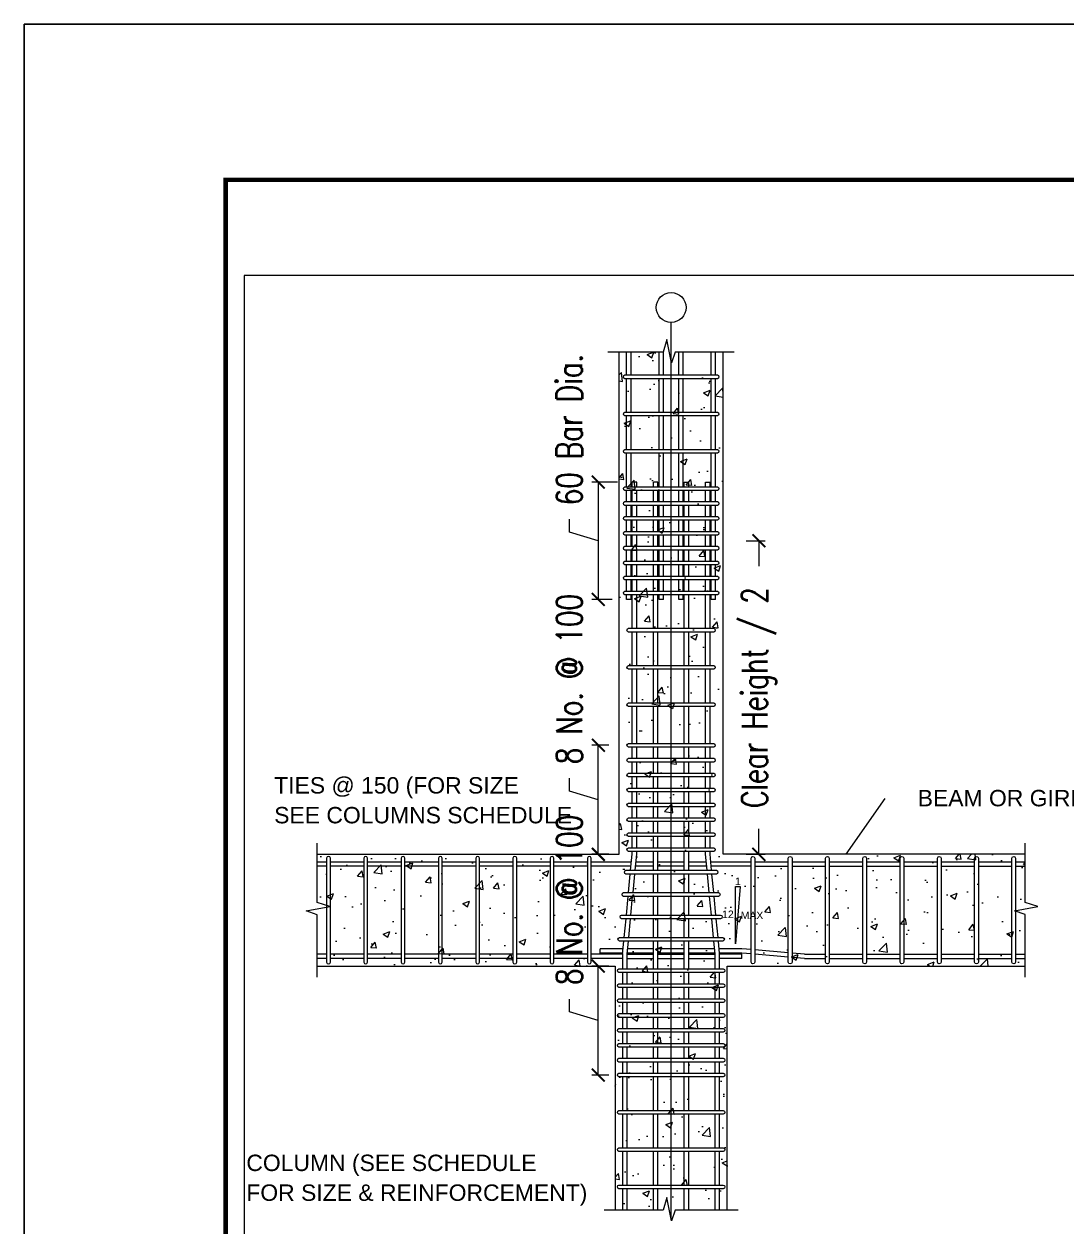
# Model space of a CAD drawing. Extents: x 166525 to 167198, y 178739 to 179747.
# Drawn here: x 167044.8 to 167052.91, y 179472.4 to 179481.76 of the extents above; entities that cross this region are included whole.
import ezdxf

# ---------------------------------------------------------------- set-up
doc = ezdxf.new("R2010")
doc.units = 0
doc.header["$MEASUREMENT"] = 0
doc.layers.get('0').update_dxf_attribs({"linetype": 'CONTINUOUS'})
doc.layers.get('DEFPOINTS').update_dxf_attribs({"linetype": 'CONTINUOUS'})
doc.layers.add('BEAM', color=6, linetype='CONTINUOUS', lineweight=13)
doc.layers.add('COVER', color=7, linetype='CONTINUOUS')
doc.layers.add('MHATCH', color=8, linetype='CONTINUOUS')
doc.styles.add('ARIAL', font='arial.ttf')
doc.styles.add('DIM', font='simplex.shx', dxfattribs={"width": 0.75})
doc.dimstyles.new('MUTASIM', dxfattribs={"dimscale": 0.9995, "dimtxt": 0.2, "dimasz": 0.1, "dimexe": 0.05, "dimexo": 0.12, "dimgap": 0.05, "dimtad": 0, "dimzin": 0, "dimdsep": 46, "dimtxsty": 'DIM', "dimblk": 'ARCHTICK', "dimcen": 0.09, "dimclrd": 35, "dimclre": 33, "dimclrt": 256, "dimazin": 0, "dimtfac": 1, "dimtofl": 0, "dimtmove": 1, "dimatfit": 3, "dimfxl": 0.18, "dimtolj": 1, "dimtzin": 0, "dimlwd": 13, "dimlwe": 9, "dimarcsym": 0})

# ---------------------------------------------------------------- blocks, each defined once
blk = doc.blocks.new('_ARCHTICK')
at = {"color": 0, "linetype": 'ByBlock', "const_width": 0.15}
blk.add_lwpolyline([(-0.5, -0.5), (0.5, 0.5)], dxfattribs=at)
blk = doc.blocks.new('*D1355')
at = {"layer": 'BEAM', "color": 33, "lineweight": 9, "transparency": 16777216}
for p, q in [((167049.3461, 179474.4303), (167049.2154, 179474.4303)), ((167049.3461, 179473.5824), (167049.2154, 179473.5824))]:
    blk.add_line(p, q, dxfattribs=at)
at = {"layer": 'BEAM', "color": 35, "lineweight": 13, "transparency": 16777216}
for p, q in [((167049.2653, 179473.5824), (167049.2653, 179474.4303)), ((167049.0405, 179474.0738), (167049.0405, 179474.1738)), ((167049.2653, 179474.0064), (167049.0405, 179474.0738))]:
    blk.add_line(p, q, dxfattribs=at)
at = {"layer": 'DEFPOINTS', "color": 0, "transparency": 16777216}
for p in [(167049.2653, 179474.4303), (167049.4661, 179474.4303), (167049.4661, 179473.5824)]:
    blk.add_point(p, dxfattribs=at)
at = {"layer": 'BEAM', "color": 35, "lineweight": 13, "transparency": 16777216, "xscale": 0.09995000000000001, "yscale": 0.09995000000000001, "zscale": 0.09995000000000001}
for p, rotation in [((167049.2653, 179474.4303), 90), ((167049.2653, 179473.5824), 270)]:
    blk.add_blockref('_ARCHTICK', p, dxfattribs=dict(at, rotation=rotation))
at = {"layer": 'BEAM', "transparency": 16777216, "insert": (167049.0405, 179474.9448), "char_height": 0.1999, "attachment_point": 5, "rotation": 90, "style": 'DIM'}
blk.add_mtext('\\A1;8 No. @ 100', dxfattribs=at)
blk = doc.blocks.new('*D1356')
at = {"layer": 'BEAM', "color": 33, "lineweight": 9, "transparency": 16777216}
for p, q in [((167049.3461, 179476.1473), (167049.2154, 179476.1473)), ((167049.3461, 179475.2994), (167049.2154, 179475.2994))]:
    blk.add_line(p, q, dxfattribs=at)
at = {"layer": 'BEAM', "color": 35, "lineweight": 13, "transparency": 16777216}
for p, q in [((167049.2653, 179475.2994), (167049.2653, 179476.1473)), ((167049.0405, 179475.7908), (167049.0405, 179475.8908)), ((167049.2653, 179475.7234), (167049.0405, 179475.7908))]:
    blk.add_line(p, q, dxfattribs=at)
at = {"layer": 'DEFPOINTS', "color": 0, "transparency": 16777216}
for p in [(167049.2653, 179476.1473), (167049.4661, 179476.1473), (167049.4661, 179475.2994)]:
    blk.add_point(p, dxfattribs=at)
at = {"layer": 'BEAM', "color": 35, "lineweight": 13, "transparency": 16777216, "xscale": 0.09995000000000001, "yscale": 0.09995000000000001, "zscale": 0.09995000000000001}
for p, rotation in [((167049.2653, 179476.1473), 90), ((167049.2653, 179475.2994), 270)]:
    blk.add_blockref('_ARCHTICK', p, dxfattribs=dict(at, rotation=rotation))
at = {"layer": 'BEAM', "transparency": 16777216, "insert": (167049.0405, 179476.6618), "char_height": 0.1999, "attachment_point": 5, "rotation": 90, "style": 'DIM'}
blk.add_mtext('\\A1;8 No. @ 100', dxfattribs=at)
blk = doc.blocks.new('*D1357')
at = {"layer": 'BEAM', "color": 33, "lineweight": 9, "transparency": 16777216}
for p, q in [((167050.4153, 179477.7376), (167050.5637, 179477.7376)), ((167050.4153, 179475.2994), (167050.5637, 179475.2994))]:
    blk.add_line(p, q, dxfattribs=at)
at = {"layer": 'BEAM', "color": 35, "lineweight": 13, "transparency": 16777216}
for p, q in [((167050.5137, 179477.7376), (167050.5137, 179477.5394)), ((167050.5137, 179475.2994), (167050.5137, 179475.4976))]:
    blk.add_line(p, q, dxfattribs=at)
at = {"layer": 'DEFPOINTS', "color": 0, "transparency": 16777216}
for p in [(167050.2954, 179477.7376), (167050.5137, 179477.7376), (167050.2954, 179475.2994)]:
    blk.add_point(p, dxfattribs=at)
at = {"layer": 'BEAM', "color": 35, "lineweight": 13, "transparency": 16777216, "xscale": 0.09995000000000001, "yscale": 0.09995000000000001, "zscale": 0.09995000000000001}
for p, rotation in [((167050.5137, 179477.7376), 90), ((167050.5137, 179475.2994), 270)]:
    blk.add_blockref('_ARCHTICK', p, dxfattribs=dict(at, rotation=rotation))
at = {"layer": 'BEAM', "transparency": 16777216, "insert": (167050.5137, 179476.5185), "char_height": 0.1999, "attachment_point": 5, "rotation": 90, "style": 'DIM'}
blk.add_mtext('\\A1;Clear Height / 2', dxfattribs=at)
blk = doc.blocks.new('*D1358')
at = {"layer": 'BEAM', "color": 33, "lineweight": 9, "transparency": 16777216}
for p, q in [((167049.4159, 179478.1937), (167049.2154, 179478.1937)), ((167049.3725, 179477.2819), (167049.2154, 179477.2819))]:
    blk.add_line(p, q, dxfattribs=at)
at = {"layer": 'BEAM', "color": 35, "lineweight": 13, "transparency": 16777216}
for p, q in [((167049.2653, 179478.1937), (167049.2653, 179477.2819)), ((167049.0405, 179477.8053), (167049.0405, 179477.9052)), ((167049.2653, 179477.7378), (167049.0405, 179477.8053))]:
    blk.add_line(p, q, dxfattribs=at)
at = {"layer": 'DEFPOINTS', "color": 0, "transparency": 16777216}
for p in [(167049.5359, 179478.1937), (167049.2653, 179477.2819), (167049.4924, 179477.2819)]:
    blk.add_point(p, dxfattribs=at)
at = {"layer": 'BEAM', "color": 35, "lineweight": 13, "transparency": 16777216, "xscale": 0.09995000000000001, "yscale": 0.09995000000000001, "zscale": 0.09995000000000001}
for p, rotation in [((167049.2653, 179478.1937), 90), ((167049.2653, 179477.2819), 270)]:
    blk.add_blockref('_ARCHTICK', p, dxfattribs=dict(at, rotation=rotation))
at = {"layer": 'BEAM', "transparency": 16777216, "insert": (167049.0405, 179478.6013), "char_height": 0.1999, "attachment_point": 5, "rotation": 90, "style": 'DIM'}
blk.add_mtext('\\A1;60 Bar Dia.', dxfattribs=at)

msp = doc.modelspace()

# ---------------------------------------------------------------- hatches: boundary and pattern name
at = {"layer": 'BEAM'}
h = msp.add_hatch(dxfattribs=at)
h.set_pattern_fill('AR-CONC', color=0, scale=0.002897, style=0)
h.set_pattern_definition([(50, (166959.72263, 179440.86547), (0.527809, -0.0461773), [0.05519, -0.6070894]), (355, (166959.7226, 179440.86547), (-0.1021023, 0.553512), [0.044152, -0.4856715]), (100.451, (166959.7666, 179440.8616), (0.4257086, 0.5073323), [0.0469042, -0.5159463]), (46.1842, (166959.7226, 179441.01265), (0.785346, -0.1218012), [0.082785, -0.910634]), (96.6356, (166959.7881, 179441.0025), (0.687786, 0.716819), [0.070356, -0.7739195]), (351.184, (166959.7226, 179441.01265), (0.687787, 0.716818), [0.066228, -0.728507]), (21, (166959.7962, 179440.97585), (0.439245, -0.2962745), [0.05519, -0.6070894]), (326, (166959.7962, 179440.97585), (0.1790473, 0.5336128), [0.044152, -0.4856715]), (71.4514, (166959.8328, 179440.95116), (0.618291, 0.2373395), [0.0469042, -0.5159463]), (37.5, (166959.72263, 179440.86547), (0.00894802, 0.24496525), [0, -0.4797846, 0, -0.4930302, 0, -0.4875112]), (7.5, (166959.72263, 179440.86547), (0.1935839, 0.29023415), [0, -0.2811008, 0, -0.4687466, 0, -0.18580615]), (327.5, (166959.55853, 179440.86547), (0.39282087, -0.0165968), [0, -0.1839665, 0, -0.5739754, 0, -0.7616213]), (317.5, (166959.48494, 179440.86547), (0.4291465, 0.0736633), [0, -0.2391564, 0, -0.3811786, 0, -0.5408615])])
h.paths.add_polyline_path([(167052.58385, 179475.29944), (167050.23562, 179475.29944), (167050.23562, 179479.2044), (167049.86301, 179479.2044), (167049.8332, 179479.12035), (167049.7988, 179479.30245), (167049.76898, 179479.2044), (167049.42758, 179479.2044), (167049.42758, 179475.29944), (167047.07935, 179475.29944), (167047.07935, 179474.92384), (167047.1774, 179474.89402), (167046.9953, 179474.85963), (167047.07935, 179474.82981), (167047.07935, 179474.43031), (167049.39703, 179474.43031), (167049.39703, 179472.53209), (167049.76898, 179472.53209), (167049.7988, 179472.63015), (167049.8332, 179472.44805), (167049.86301, 179472.53209), (167050.26617, 179472.53209), (167050.26617, 179474.43031), (167052.58385, 179474.43031), (167052.58385, 179474.83037), (167052.49981, 179474.86018), (167052.68191, 179474.89458), (167052.58385, 179474.92439)])

# ---------------------------------------------------------------- linework, layer by layer
at = {"layer": 'BEAM', "color": 0}
for p, q in [((167049.8316, 179472.45649), (167049.8316, 179479.43557)), ((167049.48552, 179479.02679), (167049.48552, 179479.2044)), ((167049.52029, 179479.02679), (167049.52029, 179479.2044)), ((167049.73793, 179479.02679), (167049.73793, 179479.2044)), ((167049.77269, 179479.02679), (167049.77269, 179479.2044)), ((167049.89051, 179479.02679), (167049.89051, 179479.2044)), ((167049.92527, 179479.02679), (167049.92527, 179479.2044)), ((167050.14291, 179479.02679), (167050.14291, 179479.2044)), ((167050.17768, 179479.02679), (167050.17768, 179479.2044)), ((167049.48552, 179478.73708), (167049.48552, 179478.99782)), ((167049.52029, 179478.73708), (167049.52029, 179478.99782)), ((167049.73793, 179478.73708), (167049.73793, 179478.99782)), ((167049.77269, 179478.73708), (167049.77269, 179478.99782)), ((167049.89051, 179478.73708), (167049.89051, 179478.99782)), ((167049.92527, 179478.73708), (167049.92527, 179478.99782)), ((167050.14291, 179478.73708), (167050.14291, 179478.99782)), ((167050.17768, 179478.73708), (167050.17768, 179478.99782)), ((167049.48552, 179478.44737), (167049.48552, 179478.70811)), ((167049.52029, 179478.44737), (167049.52029, 179478.70811)), ((167049.73793, 179478.44737), (167049.73793, 179478.70811)), ((167049.77269, 179478.44737), (167049.77269, 179478.70811)), ((167049.89051, 179478.44737), (167049.89051, 179478.70811)), ((167049.92527, 179478.44737), (167049.92527, 179478.70811)), ((167050.14291, 179478.44737), (167050.14291, 179478.70811)), ((167050.17768, 179478.44737), (167050.17768, 179478.70811)), ((167049.48552, 179478.15766), (167049.48552, 179478.4184)), ((167049.52029, 179478.15766), (167049.52029, 179478.4184)), ((167049.73793, 179478.15766), (167049.73793, 179478.4184)), ((167049.77269, 179478.15766), (167049.77269, 179478.4184)), ((167049.89051, 179478.15766), (167049.89051, 179478.4184)), ((167049.92527, 179478.15766), (167049.92527, 179478.4184)), ((167050.14291, 179478.15766), (167050.14291, 179478.4184)), ((167050.17768, 179478.15766), (167050.17768, 179478.4184)), ((167049.52898, 179478.15766), (167049.52898, 179478.1937)), ((167049.56375, 179478.1937), (167049.52898, 179478.1937)), ((167049.56375, 179478.15766), (167049.56375, 179478.1937)), ((167049.69447, 179478.15766), (167049.69447, 179478.1937)), ((167049.72924, 179478.1937), (167049.69447, 179478.1937)), ((167049.72924, 179478.15766), (167049.72924, 179478.1937)), ((167049.93396, 179478.15766), (167049.93396, 179478.1937)), ((167049.93396, 179478.1937), (167049.96873, 179478.1937)), ((167049.96873, 179478.15766), (167049.96873, 179478.1937)), ((167050.09945, 179478.15766), (167050.09945, 179478.1937)), ((167050.09945, 179478.1937), (167050.13422, 179478.1937)), ((167050.13422, 179478.15766), (167050.13422, 179478.1937)), ((167049.48552, 179478.04177), (167049.48552, 179478.12868)), ((167049.52029, 179478.04177), (167049.52029, 179478.12868)), ((167049.52898, 179478.04177), (167049.52898, 179478.12868)), ((167049.56375, 179478.04177), (167049.56375, 179478.12868)), ((167049.69447, 179478.04177), (167049.69447, 179478.12868)), ((167049.72924, 179478.04177), (167049.72924, 179478.12868)), ((167049.73793, 179478.04177), (167049.73793, 179478.12868)), ((167049.77269, 179478.04177), (167049.77269, 179478.12868)), ((167049.89051, 179478.04177), (167049.89051, 179478.12868)), ((167049.92527, 179478.04177), (167049.92527, 179478.12868)), ((167049.93396, 179478.04177), (167049.93396, 179478.12868)), ((167049.96873, 179478.04177), (167049.96873, 179478.12868)), ((167050.09945, 179478.04177), (167050.09945, 179478.12868)), ((167050.13422, 179478.04177), (167050.13422, 179478.12868)), ((167050.14291, 179478.04177), (167050.14291, 179478.12868)), ((167050.17768, 179478.04177), (167050.17768, 179478.12868)), ((167049.48552, 179477.92589), (167049.48552, 179478.0128)), ((167049.52029, 179477.92589), (167049.52029, 179478.0128)), ((167049.52898, 179477.92589), (167049.52898, 179478.0128)), ((167049.56375, 179477.92589), (167049.56375, 179478.0128)), ((167049.69447, 179477.92589), (167049.69447, 179478.0128)), ((167049.72924, 179477.92589), (167049.72924, 179478.0128)), ((167049.73793, 179477.92589), (167049.73793, 179478.0128)), ((167049.77269, 179477.92589), (167049.77269, 179478.0128)), ((167049.89051, 179477.92589), (167049.89051, 179478.0128)), ((167049.92527, 179477.92589), (167049.92527, 179478.0128)), ((167049.93396, 179477.92589), (167049.93396, 179478.0128)), ((167049.96873, 179477.92589), (167049.96873, 179478.0128)), ((167050.09945, 179477.92589), (167050.09945, 179478.0128)), ((167050.13422, 179477.92589), (167050.13422, 179478.0128)), ((167050.14291, 179477.92589), (167050.14291, 179478.0128)), ((167050.17768, 179477.92589), (167050.17768, 179478.0128)), ((167049.48552, 179477.81), (167049.48552, 179477.89692)), ((167049.52029, 179477.81), (167049.52029, 179477.89692)), ((167049.52898, 179477.81), (167049.52898, 179477.89692)), ((167049.56375, 179477.81), (167049.56375, 179477.89692)), ((167049.69447, 179477.81), (167049.69447, 179477.89692)), ((167049.72924, 179477.81), (167049.72924, 179477.89692)), ((167049.73793, 179477.81), (167049.73793, 179477.89692)), ((167049.77269, 179477.81), (167049.77269, 179477.89692)), ((167049.89051, 179477.81), (167049.89051, 179477.89692)), ((167049.92527, 179477.81), (167049.92527, 179477.89692)), ((167049.93396, 179477.81), (167049.93396, 179477.89692)), ((167049.96873, 179477.81), (167049.96873, 179477.89692)), ((167050.09945, 179477.81), (167050.09945, 179477.89692)), ((167050.13422, 179477.81), (167050.13422, 179477.89692)), ((167050.14291, 179477.81), (167050.14291, 179477.89692)), ((167050.17768, 179477.81), (167050.17768, 179477.89692)), ((167049.48552, 179477.69412), (167049.48552, 179477.78103)), ((167049.52029, 179477.69412), (167049.52029, 179477.78103)), ((167049.52898, 179477.69412), (167049.52898, 179477.78103)), ((167049.56375, 179477.69412), (167049.56375, 179477.78103)), ((167049.69447, 179477.69412), (167049.69447, 179477.78103)), ((167049.72924, 179477.69412), (167049.72924, 179477.78103)), ((167049.73793, 179477.69412), (167049.73793, 179477.78103)), ((167049.77269, 179477.69412), (167049.77269, 179477.78103)), ((167049.89051, 179477.69412), (167049.89051, 179477.78103)), ((167049.92527, 179477.69412), (167049.92527, 179477.78103)), ((167049.93396, 179477.69412), (167049.93396, 179477.78103)), ((167049.96873, 179477.69412), (167049.96873, 179477.78103)), ((167050.09945, 179477.69412), (167050.09945, 179477.78103)), ((167050.13422, 179477.69412), (167050.13422, 179477.78103)), ((167050.14291, 179477.69412), (167050.14291, 179477.78103)), ((167050.17768, 179477.69412), (167050.17768, 179477.78103)), ((167049.48552, 179477.57823), (167049.48552, 179477.66515)), ((167049.52029, 179477.57823), (167049.52029, 179477.66515)), ((167049.52898, 179477.57823), (167049.52898, 179477.66515)), ((167049.56375, 179477.57823), (167049.56375, 179477.66515)), ((167049.69447, 179477.57823), (167049.69447, 179477.66515)), ((167049.72924, 179477.57823), (167049.72924, 179477.66515)), ((167049.73793, 179477.57823), (167049.73793, 179477.66515)), ((167049.77269, 179477.57823), (167049.77269, 179477.66515)), ((167049.88959, 179477.57823), (167049.88959, 179477.66515)), ((167049.92527, 179477.57823), (167049.92527, 179477.66515)), ((167049.93396, 179477.57823), (167049.93396, 179477.66515)), ((167049.96873, 179477.57823), (167049.96873, 179477.66515)), ((167050.09945, 179477.57823), (167050.09945, 179477.66515)), ((167050.13422, 179477.57823), (167050.13422, 179477.66515)), ((167050.14291, 179477.57823), (167050.14291, 179477.66515)), ((167050.17768, 179477.57823), (167050.17768, 179477.66515)), ((167049.48552, 179477.46235), (167049.48552, 179477.54926)), ((167049.52029, 179477.46235), (167049.52029, 179477.54926)), ((167049.52898, 179477.46235), (167049.52898, 179477.54926)), ((167049.56375, 179477.46235), (167049.56375, 179477.54926)), ((167049.69447, 179477.46235), (167049.69447, 179477.54926)), ((167049.72924, 179477.46235), (167049.72924, 179477.54926)), ((167049.73793, 179477.46235), (167049.73793, 179477.54926)), ((167049.77269, 179477.46235), (167049.77269, 179477.54926)), ((167049.89051, 179477.46235), (167049.89051, 179477.54926)), ((167049.92527, 179477.46235), (167049.92527, 179477.54926)), ((167049.93396, 179477.46235), (167049.93396, 179477.54926)), ((167049.96873, 179477.46235), (167049.96873, 179477.54926)), ((167050.09945, 179477.46235), (167050.09945, 179477.54926)), ((167050.13422, 179477.46235), (167050.13422, 179477.54926)), ((167050.14291, 179477.46235), (167050.14291, 179477.54926)), ((167050.17768, 179477.46235), (167050.17768, 179477.54926)), ((167049.48552, 179477.34646), (167049.48552, 179477.43338)), ((167049.52029, 179477.34646), (167049.52029, 179477.43338)), ((167049.52898, 179477.34646), (167049.52898, 179477.43338)), ((167049.56375, 179477.34646), (167049.56375, 179477.43338)), ((167049.69447, 179477.34646), (167049.69447, 179477.43338)), ((167049.72924, 179477.34646), (167049.72924, 179477.43338)), ((167049.73793, 179477.34646), (167049.73793, 179477.43338)), ((167049.77269, 179477.34646), (167049.77269, 179477.43338)), ((167049.89051, 179477.34646), (167049.89051, 179477.43338)), ((167049.92527, 179477.34646), (167049.92527, 179477.43338)), ((167049.93396, 179477.34646), (167049.93396, 179477.43338)), ((167049.96873, 179477.34646), (167049.96873, 179477.43338)), ((167050.09945, 179477.34646), (167050.09945, 179477.43338)), ((167050.13422, 179477.34646), (167050.13422, 179477.43338)), ((167050.14291, 179477.34646), (167050.14291, 179477.43338)), ((167050.17768, 179477.34646), (167050.17768, 179477.43338)), ((167049.48552, 179477.28188), (167049.48552, 179477.31749)), ((167049.52029, 179477.28188), (167049.52029, 179477.31749)), ((167049.52898, 179477.05675), (167049.52898, 179477.31749)), ((167049.56375, 179477.05675), (167049.56375, 179477.31749)), ((167049.69447, 179477.05675), (167049.69447, 179477.31749)), ((167049.72924, 179477.05675), (167049.72924, 179477.31749)), ((167049.73793, 179477.28188), (167049.73793, 179477.31749)), ((167049.77269, 179477.28188), (167049.77269, 179477.31749)), ((167049.89051, 179477.28188), (167049.89051, 179477.31749)), ((167049.92527, 179477.28188), (167049.92527, 179477.31749)), ((167049.93396, 179477.05675), (167049.93396, 179477.31749)), ((167049.96873, 179477.05675), (167049.96873, 179477.31749)), ((167050.09945, 179477.05675), (167050.09945, 179477.31749)), ((167050.13422, 179477.05675), (167050.13422, 179477.31749)), ((167050.14291, 179477.28188), (167050.14291, 179477.31749)), ((167050.17768, 179477.28188), (167050.17768, 179477.31749)), ((167049.52029, 179477.28188), (167049.48552, 179477.28188)), ((167049.77269, 179477.28188), (167049.73793, 179477.28188)), ((167049.92527, 179477.28188), (167049.89051, 179477.28188)), ((167050.17768, 179477.28188), (167050.14291, 179477.28188)), ((167049.52898, 179476.76704), (167049.52898, 179477.02778)), ((167049.56375, 179476.76704), (167049.56375, 179477.02778)), ((167049.69447, 179476.76704), (167049.69447, 179477.02778)), ((167049.72924, 179476.76704), (167049.72924, 179477.02778)), ((167049.93396, 179476.76704), (167049.93396, 179477.02778)), ((167049.96873, 179476.76704), (167049.96873, 179477.02778)), ((167050.09945, 179476.76704), (167050.09945, 179477.02778)), ((167050.13422, 179476.76704), (167050.13422, 179477.02778)), ((167049.52898, 179476.47733), (167049.52898, 179476.73807)), ((167049.56375, 179476.47733), (167049.56375, 179476.73807)), ((167049.69447, 179476.47733), (167049.69447, 179476.73807)), ((167049.72924, 179476.47733), (167049.72924, 179476.73807)), ((167049.93396, 179476.47733), (167049.93396, 179476.73807)), ((167049.96873, 179476.47733), (167049.96873, 179476.73807)), ((167050.09945, 179476.47733), (167050.09945, 179476.73807)), ((167050.13422, 179476.47733), (167050.13422, 179476.73807)), ((167049.52898, 179476.16162), (167049.52898, 179476.44836)), ((167049.56375, 179476.16162), (167049.56375, 179476.44836)), ((167049.69447, 179476.16162), (167049.69447, 179476.44836)), ((167049.72924, 179476.16162), (167049.72924, 179476.44836)), ((167049.93396, 179476.16162), (167049.93396, 179476.44836)), ((167049.96873, 179476.16162), (167049.96873, 179476.44836)), ((167050.09945, 179476.16162), (167050.09945, 179476.44836)), ((167050.13422, 179476.16162), (167050.13422, 179476.44836)), ((167049.52898, 179476.04574), (167049.52898, 179476.13265)), ((167049.56375, 179476.04574), (167049.56375, 179476.13265)), ((167049.69447, 179476.04574), (167049.69447, 179476.13265)), ((167049.72924, 179476.04574), (167049.72924, 179476.13265)), ((167049.93396, 179476.04574), (167049.93396, 179476.13265)), ((167049.96873, 179476.04574), (167049.96873, 179476.13265)), ((167050.09945, 179476.04574), (167050.09945, 179476.13265)), ((167050.13422, 179476.04574), (167050.13422, 179476.13265)), ((167049.52898, 179475.92985), (167049.52898, 179476.01677)), ((167049.56375, 179475.92985), (167049.56375, 179476.01677)), ((167049.69447, 179475.92985), (167049.69447, 179476.01677)), ((167049.72924, 179475.92985), (167049.72924, 179476.01677)), ((167049.93396, 179475.92985), (167049.93396, 179476.01677)), ((167049.96873, 179475.92985), (167049.96873, 179476.01677)), ((167050.09945, 179475.92985), (167050.09945, 179476.01677)), ((167050.13422, 179475.92985), (167050.13422, 179476.01677)), ((167049.52898, 179475.81397), (167049.52898, 179475.90088)), ((167049.56375, 179475.81397), (167049.56375, 179475.90088)), ((167049.69447, 179475.81397), (167049.69447, 179475.90088)), ((167049.72924, 179475.81397), (167049.72924, 179475.90088)), ((167049.93396, 179475.81397), (167049.93396, 179475.90088)), ((167049.96873, 179475.81397), (167049.96873, 179475.90088)), ((167050.09945, 179475.81397), (167050.09945, 179475.90088)), ((167050.13422, 179475.81397), (167050.13422, 179475.90088)), ((167049.52898, 179475.69809), (167049.52898, 179475.785)), ((167049.56375, 179475.69809), (167049.56375, 179475.785)), ((167049.69447, 179475.69809), (167049.69447, 179475.785)), ((167049.72924, 179475.69809), (167049.72924, 179475.785)), ((167049.93396, 179475.69809), (167049.93396, 179475.785)), ((167049.96873, 179475.69809), (167049.96873, 179475.785)), ((167050.09945, 179475.69809), (167050.09945, 179475.785)), ((167050.13422, 179475.69809), (167050.13422, 179475.785)), ((167049.52898, 179475.5822), (167049.52898, 179475.66911)), ((167049.56375, 179475.5822), (167049.56375, 179475.66911)), ((167049.69447, 179475.5822), (167049.69447, 179475.66911)), ((167049.72924, 179475.5822), (167049.72924, 179475.66911)), ((167049.93396, 179475.5822), (167049.93396, 179475.66911)), ((167049.96873, 179475.5822), (167049.96873, 179475.66911)), ((167050.09945, 179475.5822), (167050.09945, 179475.66911)), ((167050.13422, 179475.5822), (167050.13422, 179475.66911)), ((167049.52898, 179475.46632), (167049.52898, 179475.55323)), ((167049.56375, 179475.46632), (167049.56375, 179475.55323)), ((167049.69447, 179475.46632), (167049.69447, 179475.55323)), ((167049.72924, 179475.46632), (167049.72924, 179475.55323)), ((167049.93396, 179475.46632), (167049.93396, 179475.55323)), ((167049.96873, 179475.46632), (167049.96873, 179475.55323)), ((167050.09945, 179475.46632), (167050.09945, 179475.55323)), ((167050.13422, 179475.46632), (167050.13422, 179475.55323)), ((167049.52898, 179475.35043), (167049.52898, 179475.43735)), ((167049.56375, 179475.35043), (167049.56375, 179475.43735)), ((167049.69447, 179475.35043), (167049.69447, 179475.43735)), ((167049.72924, 179475.35043), (167049.72924, 179475.43735)), ((167049.93396, 179475.35043), (167049.93396, 179475.43735)), ((167049.96873, 179475.35043), (167049.96873, 179475.43735)), ((167050.09945, 179475.35043), (167050.09945, 179475.43735)), ((167050.13422, 179475.35043), (167050.13422, 179475.43735)), ((167049.52898, 179475.29944), (167049.52898, 179475.32146)), ((167049.56375, 179475.29944), (167049.56375, 179475.32146)), ((167049.69447, 179475.17493), (167049.69447, 179475.32146)), ((167049.72924, 179475.17493), (167049.72924, 179475.32146)), ((167049.93396, 179475.17493), (167049.93396, 179475.32146)), ((167049.96873, 179475.17493), (167049.96873, 179475.32146)), ((167050.09945, 179475.29944), (167050.09945, 179475.32146)), ((167050.13422, 179475.29944), (167050.13422, 179475.32146)), ((167050.48172, 179475.2415), (167050.74246, 179475.2415)), ((167050.48172, 179475.20674), (167050.74246, 179475.20674)), ((167050.77143, 179475.2415), (167051.03217, 179475.2415)), ((167050.77143, 179475.20674), (167051.03217, 179475.20674)), ((167051.06114, 179475.2415), (167051.32188, 179475.2415)), ((167051.06114, 179475.20674), (167051.32188, 179475.20674)), ((167051.35085, 179475.2415), (167051.61159, 179475.2415)), ((167051.35085, 179475.20674), (167051.61159, 179475.20674)), ((167051.64056, 179475.2415), (167051.9013, 179475.2415)), ((167051.64056, 179475.20674), (167051.9013, 179475.20674)), ((167051.93027, 179475.2415), (167052.19101, 179475.2415)), ((167051.93027, 179475.20674), (167052.19101, 179475.20674)), ((167052.21998, 179475.2415), (167052.48072, 179475.2415)), ((167052.21998, 179475.20674), (167052.48072, 179475.20674)), ((167052.50969, 179475.2415), (167052.58385, 179475.2415)), ((167052.50969, 179475.20674), (167052.58385, 179475.20674)), ((167049.69447, 179475.0011), (167049.69447, 179475.14595)), ((167049.72924, 179475.0011), (167049.72924, 179475.14595)), ((167049.93396, 179475.0011), (167049.93396, 179475.14595)), ((167049.96873, 179475.0011), (167049.96873, 179475.14595)), ((167049.69447, 179474.82727), (167049.69447, 179474.97213)), ((167049.72924, 179474.82727), (167049.72924, 179474.97213)), ((167049.93396, 179474.82727), (167049.93396, 179474.97213)), ((167049.96873, 179474.82727), (167049.96873, 179474.97213)), ((167049.69447, 179474.65345), (167049.69447, 179474.7983)), ((167049.72924, 179474.65345), (167049.72924, 179474.7983)), ((167049.93396, 179474.65345), (167049.93396, 179474.7983)), ((167049.96873, 179474.65345), (167049.96873, 179474.7983)), ((167049.45454, 179474.52302), (167049.46425, 179474.62447)), ((167049.48974, 179474.5259), (167049.49917, 179474.62447)), ((167049.69447, 179474.40812), (167049.69447, 179474.62447)), ((167049.72924, 179474.40812), (167049.72924, 179474.62447)), ((167049.93396, 179474.40812), (167049.93396, 179474.62447)), ((167049.96873, 179474.40812), (167049.96873, 179474.62447)), ((167050.17346, 179474.5259), (167050.16403, 179474.62447)), ((167050.20822, 179474.52755), (167050.19895, 179474.62447)), ((167047.15364, 179474.52302), (167047.07935, 179474.52302)), ((167047.44335, 179474.52302), (167047.18261, 179474.52302)), ((167047.73306, 179474.52302), (167047.47232, 179474.52302)), ((167048.02277, 179474.52302), (167047.76203, 179474.52302)), ((167048.31248, 179474.52302), (167048.05174, 179474.52302)), ((167048.60219, 179474.52302), (167048.34145, 179474.52302)), ((167048.8919, 179474.52302), (167048.63116, 179474.52302)), ((167049.18161, 179474.52302), (167048.92087, 179474.52302)), ((167049.45498, 179474.52302), (167049.21058, 179474.52302)), ((167049.28115, 179474.53072), (167049.28115, 179474.56549)), ((167049.45861, 179474.56549), (167049.28115, 179474.56549)), ((167049.45498, 179474.53072), (167049.28115, 179474.53072)), ((167049.45498, 179474.40812), (167049.45498, 179474.52755)), ((167049.69447, 179474.53072), (167049.48974, 179474.53072)), ((167049.48974, 179474.40812), (167049.48974, 179474.5259)), ((167049.48974, 179474.52302), (167049.69447, 179474.52302)), ((167049.69447, 179474.56549), (167049.49353, 179474.56549)), ((167049.93396, 179474.56549), (167049.72924, 179474.56549)), ((167049.93396, 179474.53072), (167049.72924, 179474.53072)), ((167049.72924, 179474.52302), (167049.93396, 179474.52302)), ((167050.16967, 179474.56549), (167049.96873, 179474.56549)), ((167050.17346, 179474.53072), (167049.96873, 179474.53072)), ((167049.96873, 179474.52302), (167050.17346, 179474.52302)), ((167050.17346, 179474.40812), (167050.17346, 179474.5259)), ((167050.38205, 179474.56549), (167050.2046, 179474.56549)), ((167050.38205, 179474.53072), (167050.20822, 179474.53072)), ((167050.20822, 179474.40812), (167050.20822, 179474.52755)), ((167050.38205, 179474.52302), (167050.20822, 179474.52302)), ((167050.45274, 179474.5593), (167050.38205, 179474.56549)), ((167050.45274, 179474.52454), (167050.38205, 179474.53072)), ((167050.38205, 179474.48825), (167050.38205, 179474.52302)), ((167050.74246, 179474.53395), (167050.48172, 179474.55677)), ((167050.74246, 179474.49919), (167050.48172, 179474.522)), ((167050.86746, 179474.52302), (167050.77143, 179474.53142)), ((167050.86746, 179474.52302), (167051.03217, 179474.52302)), ((167051.06114, 179474.52302), (167051.32188, 179474.52302)), ((167051.35085, 179474.52302), (167051.61159, 179474.52302)), ((167051.64056, 179474.52302), (167051.9013, 179474.52302)), ((167051.93027, 179474.52302), (167052.19101, 179474.52302)), ((167052.21998, 179474.52302), (167052.48072, 179474.52302)), ((167052.50969, 179474.52302), (167052.58385, 179474.52302)), ((167047.15364, 179474.48825), (167047.07935, 179474.48825)), ((167047.44335, 179474.48825), (167047.18261, 179474.48825)), ((167047.73306, 179474.48825), (167047.47232, 179474.48825)), ((167048.02277, 179474.48825), (167047.76203, 179474.48825)), ((167048.31248, 179474.48825), (167048.05174, 179474.48825)), ((167048.60219, 179474.48825), (167048.34145, 179474.48825)), ((167048.8919, 179474.48825), (167048.63116, 179474.48825)), ((167049.18161, 179474.48825), (167048.92087, 179474.48825)), ((167049.45498, 179474.48825), (167049.21058, 179474.48825)), ((167049.48974, 179474.48825), (167049.69447, 179474.48825)), ((167049.72924, 179474.48825), (167049.93396, 179474.48825)), ((167049.96873, 179474.48825), (167050.17346, 179474.48825)), ((167050.38205, 179474.48825), (167050.20822, 179474.48825)), ((167050.86746, 179474.48825), (167050.77143, 179474.49665)), ((167050.86746, 179474.48825), (167051.03217, 179474.48825)), ((167051.06114, 179474.48825), (167051.32188, 179474.48825)), ((167051.35085, 179474.48825), (167051.61159, 179474.48825)), ((167051.64056, 179474.48825), (167051.9013, 179474.48825)), ((167051.93027, 179474.48825), (167052.19101, 179474.48825)), ((167052.21998, 179474.48825), (167052.48072, 179474.48825)), ((167052.50969, 179474.48825), (167052.58385, 179474.48825)), ((167049.45498, 179474.29224), (167049.45498, 179474.37915)), ((167049.69447, 179474.29224), (167049.69447, 179474.37915)), ((167049.72924, 179474.29224), (167049.72924, 179474.37915)), ((167049.93396, 179474.29224), (167049.93396, 179474.37915)), ((167049.96873, 179474.29224), (167049.96873, 179474.37915)), ((167050.17346, 179474.29224), (167050.17346, 179474.37915)), ((167050.20822, 179474.29224), (167050.20822, 179474.37915)), ((167049.45498, 179474.17635), (167049.45498, 179474.26327)), ((167049.69447, 179474.17635), (167049.69447, 179474.26327)), ((167049.72924, 179474.17635), (167049.72924, 179474.26327)), ((167049.93396, 179474.17635), (167049.93396, 179474.26327)), ((167049.96873, 179474.17635), (167049.96873, 179474.26327)), ((167050.17346, 179474.17635), (167050.17346, 179474.26327)), ((167050.20822, 179474.17635), (167050.20822, 179474.26327)), ((167049.45498, 179474.06047), (167049.45498, 179474.14738)), ((167049.69447, 179474.06047), (167049.69447, 179474.14738)), ((167049.72924, 179474.06047), (167049.72924, 179474.14738)), ((167049.93396, 179474.06047), (167049.93396, 179474.14738)), ((167049.96873, 179474.06047), (167049.96873, 179474.14738)), ((167050.17346, 179474.06047), (167050.17346, 179474.14738)), ((167050.20822, 179474.06047), (167050.20822, 179474.14738)), ((167049.45498, 179473.94459), (167049.45498, 179474.0315)), ((167049.69447, 179473.94459), (167049.69447, 179474.0315)), ((167049.72924, 179473.94459), (167049.72924, 179474.0315)), ((167049.93396, 179473.94459), (167049.93396, 179474.0315)), ((167049.96873, 179473.94459), (167049.96873, 179474.0315)), ((167050.17346, 179473.94459), (167050.17346, 179474.0315)), ((167050.20822, 179473.94459), (167050.20822, 179474.0315)), ((167049.45498, 179473.8287), (167049.45498, 179473.91562)), ((167049.69447, 179473.8287), (167049.69447, 179473.91562)), ((167049.72924, 179473.8287), (167049.72924, 179473.91562)), ((167049.93396, 179473.8287), (167049.93396, 179473.91562)), ((167049.96873, 179473.8287), (167049.96873, 179473.91562)), ((167050.17346, 179473.8287), (167050.17346, 179473.91562)), ((167050.20822, 179473.8287), (167050.20822, 179473.91562)), ((167049.45498, 179473.71282), (167049.45498, 179473.79973)), ((167049.69447, 179473.71282), (167049.69447, 179473.79973)), ((167049.72924, 179473.71282), (167049.72924, 179473.79973)), ((167049.93396, 179473.71282), (167049.93396, 179473.79973)), ((167049.96873, 179473.71282), (167049.96873, 179473.79973)), ((167050.17346, 179473.71282), (167050.17346, 179473.79973)), ((167050.20822, 179473.71282), (167050.20822, 179473.79973)), ((167049.45498, 179473.59693), (167049.45498, 179473.68385)), ((167049.69447, 179473.59693), (167049.69447, 179473.68385)), ((167049.72924, 179473.59693), (167049.72924, 179473.68385)), ((167049.93396, 179473.59693), (167049.93396, 179473.68385)), ((167049.96873, 179473.59693), (167049.96873, 179473.68385)), ((167050.17346, 179473.59693), (167050.17346, 179473.68385)), ((167050.20822, 179473.59693), (167050.20822, 179473.68385)), ((167049.45498, 179473.30722), (167049.45498, 179473.56796)), ((167049.69447, 179473.30722), (167049.69447, 179473.56796)), ((167049.72924, 179473.30722), (167049.72924, 179473.56796)), ((167049.93396, 179473.30722), (167049.93396, 179473.56796)), ((167049.96873, 179473.30722), (167049.96873, 179473.56796)), ((167050.17346, 179473.30722), (167050.17346, 179473.56796)), ((167050.20822, 179473.30722), (167050.20822, 179473.56796)), ((167049.45498, 179473.01751), (167049.45498, 179473.27825)), ((167049.69447, 179473.01751), (167049.69447, 179473.27825)), ((167049.72924, 179473.01751), (167049.72924, 179473.27825)), ((167049.93396, 179473.01751), (167049.93396, 179473.27825)), ((167049.96873, 179473.01751), (167049.96873, 179473.27825)), ((167050.17346, 179473.01751), (167050.17346, 179473.27825)), ((167050.20822, 179473.01751), (167050.20822, 179473.27825)), ((167049.45498, 179472.7278), (167049.45498, 179472.98854)), ((167049.69447, 179472.7278), (167049.69447, 179472.98854)), ((167049.72924, 179472.7278), (167049.72924, 179472.98854)), ((167049.93396, 179472.7278), (167049.93396, 179472.98854)), ((167049.96873, 179472.7278), (167049.96873, 179472.98854)), ((167050.17346, 179472.7278), (167050.17346, 179472.98854)), ((167050.20822, 179472.7278), (167050.20822, 179472.98854)), ((167049.45498, 179472.53209), (167049.45498, 179472.69883)), ((167049.69447, 179472.53209), (167049.69447, 179472.69883)), ((167049.72924, 179472.53209), (167049.72924, 179472.69883)), ((167049.93396, 179472.53209), (167049.93396, 179472.69883)), ((167049.96873, 179472.53209), (167049.96873, 179472.69883)), ((167050.17346, 179472.53209), (167050.17346, 179472.69883)), ((167050.20822, 179472.53209), (167050.20822, 179472.69883))]:
    msp.add_line(p, q, dxfattribs=at)
at = {"layer": 'BEAM', "color": 3}
msp.add_line((167051.19255, 179475.29944), (167051.49612, 179475.73208), dxfattribs=at)
at = {"layer": 'BEAM', "color": 0}
for points in [[(167096.10888, 179479.79994), (167046.51154, 179479.79994), (167046.51154, 179441.5798), (167096.10888, 179441.5798)], [(167050.33164, 179475.04894), (167050.36873, 179475.04894), (167050.33164, 179474.60394)]]:
    msp.add_lwpolyline(points, close=True, dxfattribs=at)
for points in [[(167050.32253, 179479.2044), (167049.86301, 179479.2044), (167049.8332, 179479.12035), (167049.7988, 179479.30245), (167049.76898, 179479.2044), (167049.34067, 179479.2044)], [(167047.07935, 179475.29944), (167049.42758, 179475.29944), (167049.42758, 179479.2044)], [(167052.58385, 179475.29944), (167050.23562, 179475.29944), (167050.23562, 179479.2044)], [(167047.07935, 179474.34284), (167047.07935, 179474.82981), (167046.9953, 179474.85963), (167047.1774, 179474.89402), (167047.07935, 179474.92384), (167047.07935, 179475.3858)], [(167052.58385, 179474.3434), (167052.58385, 179474.83037), (167052.49981, 179474.86018), (167052.68191, 179474.89458), (167052.58385, 179474.92439), (167052.58385, 179475.38636)], [(167049.51691, 179475.17493), (167049.52882, 179475.29944)], [(167049.55183, 179475.17493), (167049.56375, 179475.29944)], [(167050.11137, 179475.17493), (167050.09945, 179475.29944)], [(167050.14629, 179475.17493), (167050.13438, 179475.29944)], [(167047.07935, 179475.2415), (167047.15364, 179475.2415)], [(167047.15364, 179475.20674), (167047.07935, 179475.20674)], [(167047.18261, 179475.2415), (167047.44335, 179475.2415)], [(167047.44335, 179475.20674), (167047.18261, 179475.20674)], [(167047.47232, 179475.2415), (167047.73306, 179475.2415)], [(167047.73306, 179475.20674), (167047.47232, 179475.20674)], [(167047.76203, 179475.2415), (167048.02277, 179475.2415)], [(167048.02277, 179475.20674), (167047.76203, 179475.20674)], [(167048.05174, 179475.2415), (167048.31248, 179475.2415)], [(167048.31248, 179475.20674), (167048.05174, 179475.20674)], [(167048.34145, 179475.2415), (167048.60219, 179475.2415)], [(167048.60219, 179475.20674), (167048.34145, 179475.20674)], [(167048.63116, 179475.2415), (167048.8919, 179475.2415)], [(167048.8919, 179475.20674), (167048.63116, 179475.20674)], [(167048.92087, 179475.2415), (167049.18161, 179475.2415)], [(167049.18161, 179475.20674), (167048.92087, 179475.20674)], [(167049.21058, 179475.2415), (167049.52328, 179475.2415)], [(167049.51995, 179475.20674), (167049.21058, 179475.20674)], [(167049.69447, 179475.20674), (167049.55488, 179475.20674)], [(167049.5582, 179475.2415), (167049.69447, 179475.2415)], [(167049.72924, 179475.2415), (167049.93396, 179475.2415)], [(167049.93396, 179475.20674), (167049.72924, 179475.20674)], [(167049.96873, 179475.2415), (167050.105, 179475.2415)], [(167050.10832, 179475.20674), (167049.96873, 179475.20674)], [(167050.13992, 179475.2415), (167050.45274, 179475.2415)], [(167050.45274, 179475.20674), (167050.14325, 179475.20674)], [(167049.50028, 179475.0011), (167049.51414, 179475.14595)], [(167049.5352, 179475.0011), (167049.54906, 179475.14595)], [(167050.128, 179475.0011), (167050.11414, 179475.14595)], [(167050.16292, 179475.0011), (167050.14906, 179475.14595)], [(167049.48365, 179474.82727), (167049.49751, 179474.97213)], [(167049.51857, 179474.82727), (167049.53243, 179474.97213)], [(167050.14463, 179474.82727), (167050.13077, 179474.97213)], [(167050.17955, 179474.82727), (167050.16569, 179474.97213)], [(167049.46702, 179474.65345), (167049.48088, 179474.7983)], [(167049.50194, 179474.65345), (167049.5158, 179474.7983)], [(167050.16126, 179474.65345), (167050.1474, 179474.7983)], [(167050.19618, 179474.65345), (167050.18232, 179474.7983)], [(167047.07935, 179474.43031), (167049.39703, 179474.43031), (167049.39703, 179472.53209)], [(167050.26617, 179472.53209), (167050.26617, 179474.43031), (167052.58385, 179474.43031)], [(167049.48974, 179474.29224), (167049.48974, 179474.37915)], [(167049.48974, 179474.17635), (167049.48974, 179474.26327)], [(167049.48974, 179474.06047), (167049.48974, 179474.14738)], [(167049.48974, 179473.94459), (167049.48974, 179474.0315)], [(167049.48974, 179473.8287), (167049.48974, 179473.91562)], [(167049.48974, 179473.71282), (167049.48974, 179473.79973)], [(167049.48974, 179473.59693), (167049.48974, 179473.68385)], [(167049.48974, 179473.30722), (167049.48974, 179473.56796)], [(167049.48974, 179473.01751), (167049.48974, 179473.27825)], [(167049.48974, 179472.7278), (167049.48974, 179472.98854)], [(167049.48974, 179472.53209), (167049.48974, 179472.69883)], [(167050.35308, 179472.53209), (167049.86301, 179472.53209), (167049.8332, 179472.44805), (167049.7988, 179472.63015), (167049.76898, 179472.53209), (167049.31012, 179472.53209)]]:
    msp.add_lwpolyline(points, dxfattribs=at)
for points in [[(167050.19132, 179478.99782), (167049.47188, 179478.99782, -0.8181603), (167049.47188, 179479.02679), (167050.19132, 179479.02679, -0.8181603)], [(167050.19132, 179478.70811), (167049.47188, 179478.70811, -0.8181603), (167049.47188, 179478.73708), (167050.19132, 179478.73708, -0.8181603)], [(167050.19132, 179478.4184), (167049.47188, 179478.4184, -0.8181603), (167049.47188, 179478.44737), (167050.19132, 179478.44737, -0.8181603)], [(167050.19132, 179478.12868), (167049.47188, 179478.12868, -0.8181603), (167049.47188, 179478.15766), (167050.19132, 179478.15766, -0.8181603)], [(167050.19132, 179478.0128), (167049.47188, 179478.0128, -0.8181603), (167049.47188, 179478.04177), (167050.19132, 179478.04177, -0.8181603)], [(167050.19132, 179477.89692), (167049.47188, 179477.89692, -0.8181603), (167049.47188, 179477.92589), (167050.19132, 179477.92589, -0.8181603)], [(167050.19132, 179477.78103), (167049.47188, 179477.78103, -0.8181603), (167049.47188, 179477.81), (167050.19132, 179477.81, -0.8181603)], [(167050.19132, 179477.66515), (167049.47188, 179477.66515, -0.8181603), (167049.47188, 179477.69412), (167050.19132, 179477.69412, -0.8181603)], [(167050.19132, 179477.54926), (167049.47188, 179477.54926, -0.8181603), (167049.47188, 179477.57823), (167050.19132, 179477.57823, -0.8181603)], [(167050.19132, 179477.43338), (167049.47188, 179477.43338, -0.8181603), (167049.47188, 179477.46235), (167050.19132, 179477.46235, -0.8181603)], [(167050.19132, 179477.31749), (167049.47188, 179477.31749, -0.8181603), (167049.47188, 179477.34646), (167050.19132, 179477.34646, -0.8181603)], [(167050.16296, 179477.02778), (167049.50027, 179477.02778, -0.8181603), (167049.50027, 179477.05675), (167050.16296, 179477.05675, -0.8181603)], [(167050.16296, 179476.73807), (167049.50027, 179476.73807, -0.8181603), (167049.50027, 179476.76704), (167050.16296, 179476.76704, -0.8181603)], [(167050.16296, 179476.44836), (167049.50027, 179476.44836, -0.8181603), (167049.50027, 179476.47733), (167050.16296, 179476.47733, -0.8181603)], [(167050.16296, 179476.13265), (167049.50027, 179476.13265, -0.8181603), (167049.50027, 179476.16162), (167050.16296, 179476.16162, -0.8181603)], [(167050.16296, 179476.01677), (167049.50027, 179476.01677, -0.8181603), (167049.50027, 179476.04574), (167050.16296, 179476.04574, -0.8181603)], [(167050.16296, 179475.90088), (167049.50027, 179475.90088, -0.8181603), (167049.50027, 179475.92985), (167050.16296, 179475.92985, -0.8181603)], [(167050.16296, 179475.785), (167049.50027, 179475.785, -0.8181603), (167049.50027, 179475.81397), (167050.16296, 179475.81397, -0.8181603)], [(167050.16296, 179475.66911), (167049.50027, 179475.66911, -0.8181603), (167049.50027, 179475.69809), (167050.16296, 179475.69809, -0.8181603)], [(167050.16296, 179475.55323), (167049.50027, 179475.55323, -0.8181603), (167049.50027, 179475.5822), (167050.16296, 179475.5822, -0.8181603)], [(167050.16296, 179475.43735), (167049.50027, 179475.43735, -0.8181603), (167049.50027, 179475.46632), (167050.16296, 179475.46632, -0.8181603)], [(167050.16296, 179475.32146), (167049.50027, 179475.32146, -0.8181603), (167049.50027, 179475.35043), (167050.16296, 179475.35043, -0.8181603)], [(167048.34145, 179474.45928), (167048.34145, 179475.27047, 0.8181603), (167048.31248, 179475.27047), (167048.31248, 179474.45928, 0.8181603)], [(167048.63116, 179474.45928), (167048.63116, 179475.27047, 0.8181603), (167048.60219, 179475.27047), (167048.60219, 179474.45928, 0.8181603)], [(167048.92087, 179474.45928), (167048.92087, 179475.27047, 0.8181603), (167048.8919, 179475.27047), (167048.8919, 179474.45928, 0.8181603)], [(167049.21058, 179474.45928), (167049.21058, 179475.27047, 0.8181603), (167049.18161, 179475.27047), (167049.18161, 179474.45928, 0.8181603)], [(167050.45274, 179474.45928), (167050.45274, 179475.27047, -0.8181603), (167050.48172, 179475.27047), (167050.48172, 179474.45928, -0.8181603)], [(167050.74246, 179474.45928), (167050.74246, 179475.27047, -0.8181603), (167050.77143, 179475.27047), (167050.77143, 179474.45928, -0.8181603)], [(167051.03217, 179474.45928), (167051.03217, 179475.27047, -0.8181603), (167051.06114, 179475.27047), (167051.06114, 179474.45928, -0.8181603)], [(167051.32188, 179474.45928), (167051.32188, 179475.27047, -0.8181603), (167051.35085, 179475.27047), (167051.35085, 179474.45928, -0.8181603)], [(167050.18315, 179475.14595), (167049.47976, 179475.14595, -0.8181603), (167049.47976, 179475.17493), (167050.18315, 179475.17493, -0.8181603)], [(167050.19996, 179474.97213), (167049.46249, 179474.97213, -0.8181603), (167049.46249, 179475.0011), (167050.19996, 179475.0011, -0.8181603)], [(167050.2164, 179474.7983), (167049.4464, 179474.7983, -0.8181603), (167049.4464, 179474.82727), (167050.2164, 179474.82727, -0.8181603)], [(167050.23347, 179474.62447), (167049.42985, 179474.62447, -0.8181603), (167049.42985, 179474.65345), (167050.23347, 179474.65345, -0.8181603)], [(167050.2372, 179474.37915), (167049.426, 179474.37915, -0.8181603), (167049.426, 179474.40812), (167050.2372, 179474.40812, -0.8181603)], [(167050.2372, 179474.26327), (167049.426, 179474.26327, -0.8181603), (167049.426, 179474.29224), (167050.2372, 179474.29224, -0.8181603)], [(167050.2372, 179474.14738), (167049.426, 179474.14738, -0.8181603), (167049.426, 179474.17635), (167050.2372, 179474.17635, -0.8181603)], [(167050.2372, 179474.0315), (167049.426, 179474.0315, -0.8181603), (167049.426, 179474.06047), (167050.2372, 179474.06047, -0.8181603)], [(167050.2372, 179473.91562), (167049.426, 179473.91562, -0.8181603), (167049.426, 179473.94459), (167050.2372, 179473.94459, -0.8181603)], [(167050.2372, 179473.79973), (167049.426, 179473.79973, -0.8181603), (167049.426, 179473.8287), (167050.2372, 179473.8287, -0.8181603)], [(167050.2372, 179473.68385), (167049.426, 179473.68385, -0.8181603), (167049.426, 179473.71282), (167050.2372, 179473.71282, -0.8181603)], [(167050.2372, 179473.56796), (167049.426, 179473.56796, -0.8181603), (167049.426, 179473.59693), (167050.2372, 179473.59693, -0.8181603)], [(167050.2372, 179473.27825), (167049.426, 179473.27825, -0.8181603), (167049.426, 179473.30722), (167050.2372, 179473.30722, -0.8181603)], [(167050.2372, 179472.98854), (167049.426, 179472.98854, -0.8181603), (167049.426, 179473.01751), (167050.2372, 179473.01751, -0.8181603)], [(167050.2372, 179472.69883), (167049.426, 179472.69883, -0.8181603), (167049.426, 179472.7278), (167050.2372, 179472.7278, -0.8181603)]]:
    msp.add_lwpolyline(points, format="xyb", close=True, dxfattribs=at)
for points, format in [([(167049.64165, 179475.0011, 0, 0.05055, 0), (167049.57414, 179475.1369, 0, 0, 0), (167049.23109, 179475.82696, 0, 0, 0), (167048.67843, 179475.82696, 0, 0, 0)], "xyseb"), ([(167047.15364, 179474.52302), (167047.15364, 179474.45928, 0.8181603), (167047.18261, 179474.45928), (167047.18261, 179475.27047, 0.8181603), (167047.15364, 179475.27047), (167047.15364, 179474.48825)], "xyb"), ([(167047.44335, 179474.52302), (167047.44335, 179474.45928, 0.8181603), (167047.47232, 179474.45928), (167047.47232, 179475.27047, 0.8181603), (167047.44335, 179475.27047), (167047.44335, 179474.48825)], "xyb"), ([(167047.73306, 179474.52302), (167047.73306, 179474.45928, 0.8181603), (167047.76203, 179474.45928), (167047.76203, 179475.27047, 0.8181603), (167047.73306, 179475.27047), (167047.73306, 179474.48825)], "xyb"), ([(167048.02277, 179474.52302), (167048.02277, 179474.45928, 0.8181603), (167048.05174, 179474.45928), (167048.05174, 179475.27047, 0.8181603), (167048.02277, 179475.27047), (167048.02277, 179474.48825)], "xyb"), ([(167051.64056, 179474.52302), (167051.64056, 179474.45928, -0.8181603), (167051.61159, 179474.45928), (167051.61159, 179475.27047, -0.8181603), (167051.64056, 179475.27047), (167051.64056, 179474.48825)], "xyb"), ([(167051.93027, 179474.52302), (167051.93027, 179474.45928, -0.8181603), (167051.9013, 179474.45928), (167051.9013, 179475.27047, -0.8181603), (167051.93027, 179475.27047), (167051.93027, 179474.48825)], "xyb"), ([(167052.21998, 179474.52302), (167052.21998, 179474.45928, -0.8181603), (167052.19101, 179474.45928), (167052.19101, 179475.27047, -0.8181603), (167052.21998, 179475.27047), (167052.21998, 179474.48825)], "xyb"), ([(167052.50969, 179474.52302), (167052.50969, 179474.45928, -0.8181603), (167052.48072, 179474.45928), (167052.48072, 179475.27047, -0.8181603), (167052.50969, 179475.27047), (167052.50969, 179474.48825)], "xyb")]:
    msp.add_lwpolyline(points, format=format, dxfattribs=at)
at = {"layer": 'BEAM', "color": 3}
for points in [[(167051.19255, 179475.29944, 0, 0.05055, 0), (167051.27966, 179475.42359, 0, 0, 0), (167051.49612, 179475.73208, 0, 0, 0), (167051.72203, 179475.73208, 0, 0, 0)], [(167049.39703, 179472.90379, 0, 0.05055, 0), (167049.24538, 179472.90379, 0, 0, 0), (167048.81927, 179472.90379, 0, 0, 0), (167048.81927, 179472.90379, 0, 0, 0)]]:
    msp.add_lwpolyline(points, format="xyseb", dxfattribs=at)
at = {"layer": 'BEAM', "color": 0}
msp.add_circle((167049.8316, 179479.55146), 0.11588, dxfattribs=at)
at = {"layer": 'COVER', "flags": 128}
msp.add_lwpolyline([(167044.80153, 179481.75525), (167104.72278, 179481.75525), (167104.72278, 179439.43275), (167044.80153, 179439.43275)], close=True, dxfattribs=at)
at = {"layer": 'MHATCH', "const_width": 0.03562, "flags": 128}
msp.add_lwpolyline([(167046.36903, 179480.544), (167103.15528, 179480.544), (167103.15528, 179440.644), (167046.36903, 179440.644)], close=True, dxfattribs=at)
at = {"layer": 'MHATCH'}
msp.add_lwpolyline([(167046.72528, 179480.544), (167103.15528, 179480.544), (167103.15528, 179440.644)], dxfattribs=at)

# ---------------------------------------------------------------- texts
at = {"layer": 'BEAM', "color": 3, "style": 'ARIAL'}
for s, p in [('TIES @ 150 (FOR SIZE', (167046.74597, 179475.77179)), ('BEAM OR GIRDER', (167051.74831, 179475.67256)), ('SEE COLUMNS SCHEDULE', (167046.74597, 179475.54002)), ('COLUMN (SEE SCHEDULE ', (167046.5293, 179472.83635)), ('FOR SIZE & REINFORCEMENT)', (167046.5293, 179472.60458))]:
    msp.add_text(s, height=0.1274728, dxfattribs=at).set_placement(p)
at = {"layer": 'BEAM', "color": 0, "style": 'ARIAL'}
for s, height, p in [('1', 0.05794, (167050.3279, 179475.0598)), ('12', 0.057942, (167050.2281, 179474.80415)), ('MAX ', 0.057942, (167050.37276, 179474.79522))]:
    msp.add_text(s, height=height, dxfattribs=at).set_placement(p)

# ---------------------------------------------------------------- dimensions: what is measured, and where the dimension line sits
at = {"layer": 'BEAM', "color": 0}
for base, p1, p2, text, picture, middle in [((167049.26534, 179477.28188), (167049.53585, 179478.1937), (167049.49239, 179477.28188), '60 Bar Dia.', '*D1358', (167049.04046, 179477.95518)), ((167050.51374, 179477.73757), (167050.29535, 179475.29944), (167050.29535, 179477.73757), 'Clear Height / 2', '*D1357', (167050.51374, 179476.51851)), ((167049.26534, 179476.14731), (167049.46606, 179475.29944), (167049.46606, 179476.14731), '8 No. @ 100', '*D1356', (167049.04046, 179475.94077)), ((167049.26534, 179474.43031), (167049.46606, 179473.58245), (167049.46606, 179474.43031), '8 No. @ 100', '*D1355', (167049.04046, 179474.22377))]:
    dim = msp.add_linear_dim(base=base, p1=p1, p2=p2, angle=90, text=text, dimstyle='MUTASIM', dxfattribs=at)
    dim.commit()
    dim.dimension.update_dxf_attribs({"geometry": picture, "text_midpoint": middle})

doc.saveas('drawing.dxf')
